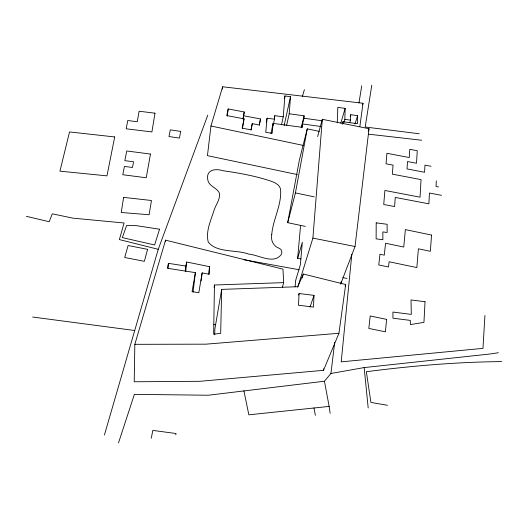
<?xml version="1.0" encoding="UTF-8"?>
<svg xmlns="http://www.w3.org/2000/svg" width="528" height="528" viewBox="0 0 528 528"><rect width="100%" height="100%" fill="white"/><g stroke="black" fill="none" stroke-linecap="round" stroke-linejoin="round"><path stroke-width="0.79" d="M283.675 282.625L214.447 285.008L213.642 334.184L220.684 333.346L221.674 289.39L297.726 286.724L303.362 274.039L345.682 284.533L338.93 333.287L323.506 370.326L200 381.302L134.211 381.777L134.838 344.322L165.554 240.154L282.968 269.148L283.675 282.625L282.341 287.39M350.216 116.252L350.691 114.715L357.614 115.658L357.463 123.691L342.929 121.711L342.223 124.067M214.705 334.844L214.856 329.102L221.674 289.39M349.813 122.496L350.546 120.133L350.691 114.715M343.9 122.509L344.85 119.361L345.16 108.379L337.814 107.369L337.26 122.846M209.583 266.693L209.345 274.309L202.145 272.89L198.818 292.684L192.067 291.654L195.393 272.639L167.475 268.277L168.432 263.333L185.737 266.046L186.714 262.013L209.583 266.693L208.52 274.039M342.857 123.988L342.929 121.711M314.008 295.376L313.493 307.072L298.465 305.224L299.105 293.528L314.008 295.376L310.015 307.058M436.313 180.847L436.049 186.476L438.511 186.945M484.935 315.467L482.968 348.368L341.207 361.852L351.826 254.305M301.62 127.776L303.95 118.252L304.102 115.81L289.205 113.791L286.532 125.756M165.449 241.778L165.554 240.154M168.082 268.178L168.432 263.333M289.205 113.791L290.492 96.697L284.922 95.944L284.407 98.36M297.785 287.186L312.899 238.095L322.311 119.308L369.039 128.72L355.027 246.517L340.613 284.163M281.51 124.799L283.226 116.827L284.922 95.944M321.044 126.509L302.597 123.981L302.379 127.354L273.068 123.374L272.191 133.247L265.769 132.383L267.076 118.199L274.448 119.189L274.765 115.672L283.226 116.827M295.093 286.79L295.667 280.355L300.379 264.686L302.32 242.332L297.634 258.35L300.868 258.925M297.634 258.35L300.564 225.548M340.93 283.496L341.081 281.86M185.229 270.956L185.737 266.046M185.711 271.689L186.714 262.013M359.845 126.634L363.013 103.257L222.638 86.764L210.943 126.001L207.451 155.654L297.356 174.577M193.043 292.129L195.393 272.639M118.536 442.807L134.383 394.35L208.309 395.234L324.449 381.223L330.917 373.487L334.706 342.395M222.334 89.153L222.638 86.764M201.069 281.002L202.145 272.89M227.205 116.219L228.215 108.953L244.253 111.969L243.217 118.404M323.506 370.326L323.743 368.696M214.071 287.404L214.447 285.008M371.785 85.193L365.204 127.01L419.305 133.769M242.966 118.958L244.253 111.969M242.497 128.449L244.055 118.84L226.769 115.579L228.215 108.953M358.961 102.914L361.746 85.859M251.13 130.033L252.245 123.651L259.334 124.997L260.482 118.952L243.481 115.744M259.301 125.341L260.482 118.952M305.283 226.38L287.694 222.684L295.429 192.911L307.263 128.852L319.196 131.353M287.694 222.684L299.389 159.977L307.263 128.852M175.771 434.821L176.022 433.508L152.83 430.406L151.272 438.24M266.303 122.192L267.076 118.199M252.245 123.651L251.031 129.835L242.154 128.172L244.055 118.84M270.963 133.709L273.068 123.374M274.276 118.067L274.765 115.672M273.148 125.565L274.448 119.189M284.123 125.69L290.492 96.697M301.191 127.736L304.102 115.81M317.625 136.627L322.311 119.308M207.781 115.157L158.242 249.315L104.425 435.013M302.32 96.657L304.392 89.681M340.798 123.05L345.16 108.379M302.148 277.952L303.362 274.039M298.617 295.093L299.105 293.528M354.935 124.1L357.614 115.658M362.518 104.801L363.013 103.257M368.247 131.05L369.039 128.72M345.088 286.037L345.682 284.533M330.917 373.487L364.155 367.587L489.357 354.077L498.392 352.73M330.145 413.292L329.142 406.415L248.846 414.817L243.89 390.773M338.93 333.287L205.907 344.17L134.838 344.322M213.86 324.72L215.49 324.654M501.6 361.601C456.311 362.003 411.259 365.95 366.34 371.705L370.913 402.435L387.473 405.293M368.643 134.185L421.641 140.23M32.63 317.031L134.719 330.508M344.85 119.361L350.546 120.133M303.95 118.252L322.641 120.826M243.969 259.736L299.105 269.735M342.896 277.675L346.949 278.414M441.547 195.34L429.436 193.03L428.901 203.828L395.281 197.426L394.588 206.54L383.731 204.481L384.899 190.469L420.057 197.175L421.054 179.619L392.337 174.148L393.05 165.139L386.034 163.799L386.925 153.292L409.253 157.549L409.807 149.305L417.272 150.718L416.506 163.244L407.524 161.535L407.022 168.92L424.578 172.273L424.967 165.125L431.053 166.287M312.899 238.095L355.027 246.517M210.943 126.001L303.494 145.464M295.429 192.911L314.193 196.852M26.4 216.322L49.19 221.727L52.298 213.814L72.97 218.163L124.093 222.988L119.381 239.587L158.242 249.315M313.942 407.893L315.361 415.351M324.449 381.223L329.142 406.421M364.155 367.587L368.194 407.986M376.2 222.849L376.127 238.854L382.866 239.738L382.853 231.931L387.136 232.485L387.11 224.288L376.2 222.849M271.762 234.419C270.481 240.464 273.544 246.497 279.451 248.391C281.939 249.467 282.467 252.529 281.127 254.687C273.445 264.7 258.661 254.826 248.747 254.126C236.326 249.388 217.279 253.235 208.27 242.128C205.564 231.733 210.527 221.186 213.708 211.431C215.219 205.445 220.07 200.079 219.615 193.71C217.516 187.598 208.6 186.529 207.761 179.652C205.887 169.957 215.18 168.175 222.704 170.683C239.092 173.019 255.512 175.93 271.234 181.243C275.015 182.635 279.404 184.635 280.52 188.912C282.071 204.541 273.029 219.008 271.762 234.419M425.04 301.732L423.944 322.357L410.375 324.588L410.302 320.397L392.964 318.193L392.924 312.048L411.305 314.398L411.028 299.937L425.04 301.732M431.554 235.066L430.353 251.302L418.394 248.807L416.849 267.571L389.096 261.769L388.549 266.996L378.767 264.957L379.955 254.232L384.292 255.149L385.559 243.243L403.742 247.038L405.379 229.614L431.554 235.066M386.621 319.381L385.387 331.828L368.828 328.423L370.201 315.982L386.621 319.381M123.625 197.386L121.229 212.487L149.107 214.744L151.477 200.488L123.625 197.386M154.994 113.177L151.906 131.934L126.199 128.799L127.73 120.549L137.24 121.717L139.121 111.236L154.994 113.177M150.48 154.057L146.236 177.764L122.78 174.728L124.443 166.426L132.482 167.475L133.558 161.779L124.819 160.644L126.74 150.975L150.48 154.057M180.688 131.406L179.434 138.098L168.986 136.528L170.293 129.855L180.688 131.406M114.695 136.95L106.966 175.864L59.928 171.158L69.538 131.934L114.695 136.95M147.569 249.335L144.355 261.327L124.707 257.492L128.113 245.513L147.569 249.335M159.548 229.211L154.618 244.972L122.357 237.613L126.634 225.449L136.442 225.68L159.548 229.211"/></g></svg>
